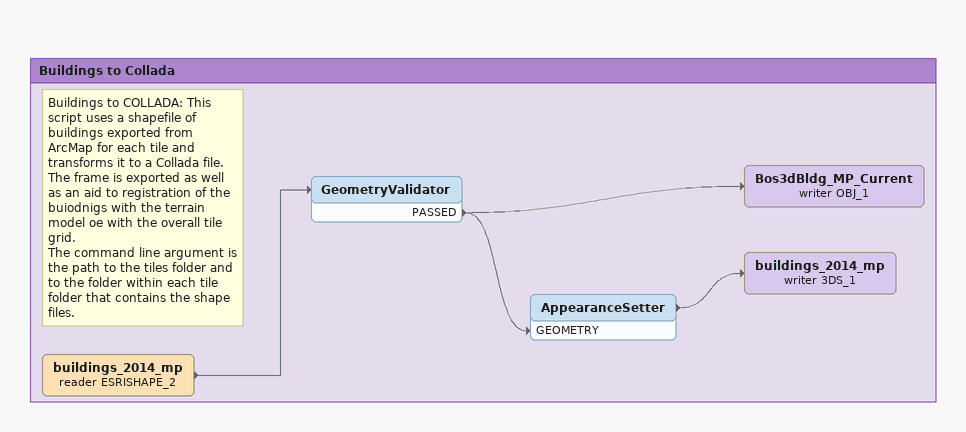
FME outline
Bookmark: Buildings to Collada
Note: Buildings to COLLADA: This script uses a shapefile of buildings exported from ArcMap for each tile and transforms it to a Collada file. The frame is exported as well as an aid to registration of the buiodnigs with the terrain model oe with the overall tile grid. / The command line argument is the path to the tiles folder and to the folder within each tile folder that contains the shape files.
buildings_2014_mp (reader ESRISHAPE_2)
    -> GeometryValidator
GeometryValidator
    PASSED -> Bos3dBldg_MP_Current (writer OBJ_1)
    PASSED -> AppearanceSetter [GEOMETRY]
Bos3dBldg_MP_Current (writer OBJ_1)
AppearanceSetter
    -> buildings_2014_mp (writer 3DS_1)
buildings_2014_mp (writer 3DS_1)
